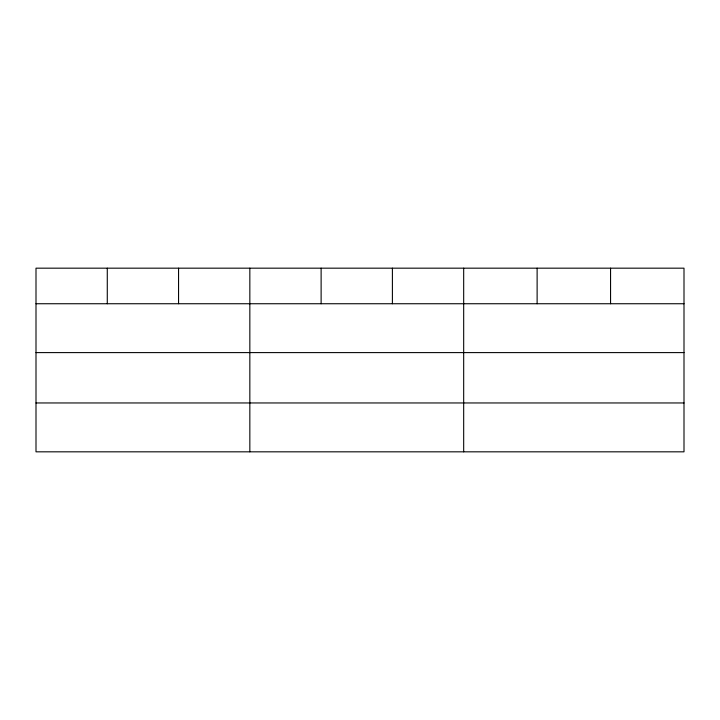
<?xml version="1.0" encoding="UTF-8"?>
<svg xmlns="http://www.w3.org/2000/svg" width="720" height="720" viewBox="0 0 720 720"><rect width="100%" height="100%" fill="white"/><g stroke="black" fill="none" stroke-linecap="round" stroke-linejoin="round"><path stroke-width="1.08" d="M684 352.602L684 268.173L36 268.173L36 451.827L684 451.827L684 352.602L36 352.602M36 303.741L684 303.741M36 402.957L684 402.957M610.56 268.173L610.56 303.741M537.12 268.173L537.12 303.741M463.68 268.173L463.68 451.827M392.4 268.173L392.4 303.741M321.12 268.173L321.12 303.741M249.84 268.173L249.84 451.827M178.56 268.173L178.56 303.741M107.28 268.173L107.28 303.741"/></g></svg>
